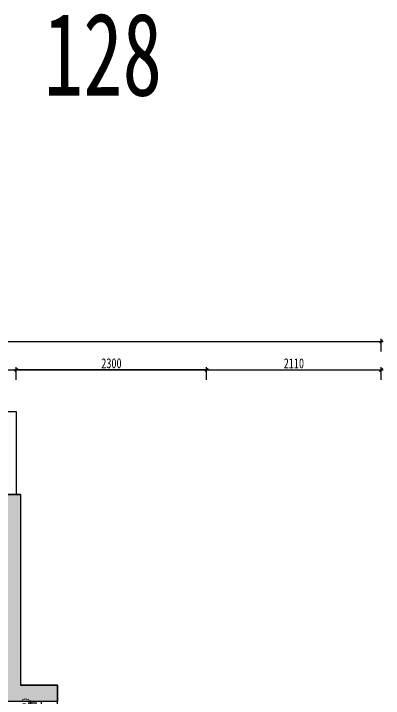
# Model space of a CAD drawing. Header units: millimetres. Extents: x -297 to 39764, y -29258 to 20315.
# Drawn here: x 13046 to 17513, y 12053 to 20315 of the extents above; entities that cross this region are included whole.
import ezdxf

# ---------------------------------------------------------------- set-up
doc = ezdxf.new("R2010")
doc.units = ezdxf.units.MM
doc.layers.get('Defpoints').update_dxf_attribs({"color": 250})
for name, color, linetype in [('.P完成面尺寸', 180, 'Continuous'), ('A-Wall', 2, 'Continuous'), ('P-轴号.索引', 53, 'Continuous'), ('WINDOW', 4, 'Continuous'), ('WIVI-英文', 1, 'Continuous')]:
    doc.layers.add(name, color=color, linetype=linetype)
doc.styles.add('st', font='', dxfattribs={"width": 0.7})
doc.styles.add('文字样式', font='', dxfattribs={"width": 0.75})
doc.styles.get('st').set_extended_font_data('SimSun')
doc.styles.get('文字样式').set_extended_font_data('SimSun')
doc.dimstyles.new('沈阳府1-40(轴距)', dxfattribs={"dimscale": 40, "dimtxt": 3, "dimasz": 1, "dimexe": 0.8, "dimexo": 1, "dimgap": 0.5, "dimtad": 1, "dimdec": 0, "dimrnd": 5, "dimtxsty": '文字样式', "dimblk": 'ARCHTICK', "dimcen": 1, "dimdle": 0.55, "dimclrd": 252, "dimclre": 252, "dimclrt": 53, "dimadec": 0, "dimazin": 0, "dimtfac": 1, "dimtdec": 0, "dimtix": 1, "dimtmove": 2, "dimatfit": 3, "dimfxl": 3, "dimfxlon": 1, "dimarcsym": 0})
doc.dimstyles.new('西安1-40（内部尺寸）', dxfattribs={"dimscale": 30, "dimtxt": 3, "dimasz": 0.5, "dimexe": 1, "dimexo": 1, "dimgap": 0.5, "dimtad": 1, "dimdec": 0, "dimrnd": 5, "dimtxsty": '文字样式', "dimblk": 'ARCHTICK', "dimcen": 1, "dimdle": 0.55, "dimclrd": 252, "dimclre": 252, "dimclrt": 30, "dimadec": 0, "dimazin": 0, "dimtfac": 1, "dimtdec": 0, "dimtix": 1, "dimtmove": 2, "dimatfit": 3, "dimfxl": 5, "dimfxlon": 1, "dimarcsym": 0})

# ---------------------------------------------------------------- blocks, each defined once
blk = doc.blocks.new('_ArchTick')
at = {"color": 0, "linetype": 'ByBlock', "const_width": 0.4}
blk.add_lwpolyline([(-0.5, -0.5), (0.5, 0.5)], dxfattribs=at)
blk = doc.blocks.new('*D94')
at = {"layer": 'Defpoints', "color": 0, "transparency": 16777216}
for p in [(17487.5, 16358.8), (6577.5, 16015.6), (17487.5, 15659.4)]:
    blk.add_point(p, dxfattribs=at)
at = {"layer": 'P-轴号.索引', "color": 252, "lineweight": -2, "transparency": 16777216}
for p, q in [((6577.5, 16238.8), (6577.5, 16390.8)), ((17487.5, 16238.8), (17487.5, 16390.8)), ((6555.5, 16358.8), (17509.5, 16358.8))]:
    blk.add_line(p, q, dxfattribs=at)
at = {"layer": 'P-轴号.索引', "color": 252, "lineweight": -2, "transparency": 16777216, "xscale": 40, "yscale": 40, "zscale": 40, "rotation": 180}
blk.add_blockref('_ArchTick', (6577.5, 16358.8), dxfattribs=at)
at = {"layer": 'P-轴号.索引', "color": 252, "lineweight": -2, "transparency": 16777216, "xscale": 40, "yscale": 40, "zscale": 40}
blk.add_blockref('_ArchTick', (17487.5, 16358.8), dxfattribs=at)
at = {"layer": 'P-轴号.索引', "color": 53, "transparency": 16777216, "insert": (12032.5, 16438.8), "char_height": 120, "attachment_point": 5, "style": '文字样式'}
blk.add_mtext('10910', dxfattribs=at)
blk = doc.blocks.new('*D95')
at = {"layer": 'Defpoints', "color": 0, "transparency": 16777216}
for p in [(13077.5, 16015.6), (13077.5, 15653.5), (15377.5, 15653.5)]:
    blk.add_point(p, dxfattribs=at)
at = {"layer": 'P-轴号.索引', "color": 252, "lineweight": -2, "transparency": 16777216}
for p, q in [((13077.5, 15895.6), (13077.5, 16047.6)), ((15377.5, 15895.6), (15377.5, 16047.6)), ((15399.5, 16015.6), (13055.5, 16015.6))]:
    blk.add_line(p, q, dxfattribs=at)
at = {"layer": 'P-轴号.索引', "color": 252, "lineweight": -2, "transparency": 16777216, "xscale": 40, "yscale": 40, "zscale": 40, "rotation": 180}
blk.add_blockref('_ArchTick', (13077.5, 16015.6), dxfattribs=at)
at = {"layer": 'P-轴号.索引', "color": 252, "lineweight": -2, "transparency": 16777216, "xscale": 40, "yscale": 40, "zscale": 40}
blk.add_blockref('_ArchTick', (15377.5, 16015.6), dxfattribs=at)
at = {"layer": 'P-轴号.索引', "color": 53, "transparency": 16777216, "insert": (14227.5, 16095.6), "char_height": 120, "attachment_point": 5, "style": '文字样式'}
blk.add_mtext('2300', dxfattribs=at)
blk = doc.blocks.new('*D81')
at = {"layer": 'Defpoints', "color": 0, "transparency": 16777216}
for p in [(13077.5, 16015.6), (10477.5, 15653.5), (13077.5, 15653.5)]:
    blk.add_point(p, dxfattribs=at)
at = {"layer": 'P-轴号.索引', "color": 252, "lineweight": -2, "transparency": 16777216}
for p, q in [((10477.5, 15895.6), (10477.5, 16047.6)), ((13077.5, 15895.6), (13077.5, 16047.6)), ((10455.5, 16015.6), (13099.5, 16015.6))]:
    blk.add_line(p, q, dxfattribs=at)
at = {"layer": 'P-轴号.索引', "color": 252, "lineweight": -2, "transparency": 16777216, "xscale": 40, "yscale": 40, "zscale": 40, "rotation": 180}
blk.add_blockref('_ArchTick', (10477.5, 16015.6), dxfattribs=at)
at = {"layer": 'P-轴号.索引', "color": 252, "lineweight": -2, "transparency": 16777216, "xscale": 40, "yscale": 40, "zscale": 40}
blk.add_blockref('_ArchTick', (13077.5, 16015.6), dxfattribs=at)
at = {"layer": 'P-轴号.索引', "color": 53, "transparency": 16777216, "insert": (11777.5, 16095.6), "char_height": 120, "attachment_point": 5, "style": '文字样式'}
blk.add_mtext('2600', dxfattribs=at)
blk = doc.blocks.new('*D82')
at = {"layer": 'Defpoints', "color": 0, "transparency": 16777216}
for p in [(15377.5, 16015.6), (13077.5, 15653.5), (15377.5, 15653.5)]:
    blk.add_point(p, dxfattribs=at)
at = {"layer": 'P-轴号.索引', "color": 252, "lineweight": -2, "transparency": 16777216}
for p, q in [((13077.5, 15895.6), (13077.5, 16047.6)), ((15377.5, 15895.6), (15377.5, 16047.6)), ((13055.5, 16015.6), (15399.5, 16015.6))]:
    blk.add_line(p, q, dxfattribs=at)
at = {"layer": 'P-轴号.索引', "color": 252, "lineweight": -2, "transparency": 16777216, "xscale": 40, "yscale": 40, "zscale": 40, "rotation": 180}
blk.add_blockref('_ArchTick', (13077.5, 16015.6), dxfattribs=at)
at = {"layer": 'P-轴号.索引', "color": 252, "lineweight": -2, "transparency": 16777216, "xscale": 40, "yscale": 40, "zscale": 40}
blk.add_blockref('_ArchTick', (15377.5, 16015.6), dxfattribs=at)
at = {"layer": 'P-轴号.索引', "color": 53, "transparency": 16777216, "insert": (14227.5, 16095.6), "char_height": 120, "attachment_point": 5, "style": '文字样式'}
blk.add_mtext('2300', dxfattribs=at)
blk = doc.blocks.new('*D89')
at = {"layer": 'Defpoints', "color": 0, "transparency": 16777216}
for p in [(17487.5, 16015.6), (15377.5, 15653.5), (17487.5, 15659.4)]:
    blk.add_point(p, dxfattribs=at)
at = {"layer": 'P-轴号.索引', "color": 252, "lineweight": -2, "transparency": 16777216}
for p, q in [((15377.5, 15895.6), (15377.5, 16047.6)), ((17487.5, 15895.6), (17487.5, 16047.6)), ((15355.5, 16015.6), (17509.5, 16015.6))]:
    blk.add_line(p, q, dxfattribs=at)
at = {"layer": 'P-轴号.索引', "color": 252, "lineweight": -2, "transparency": 16777216, "xscale": 40, "yscale": 40, "zscale": 40, "rotation": 180}
blk.add_blockref('_ArchTick', (15377.5, 16015.6), dxfattribs=at)
at = {"layer": 'P-轴号.索引', "color": 252, "lineweight": -2, "transparency": 16777216, "xscale": 40, "yscale": 40, "zscale": 40}
blk.add_blockref('_ArchTick', (17487.5, 16015.6), dxfattribs=at)
at = {"layer": 'P-轴号.索引', "color": 53, "transparency": 16777216, "insert": (16432.5, 16095.6), "char_height": 120, "attachment_point": 5, "style": '文字样式'}
blk.add_mtext('2110', dxfattribs=at)
blk = doc.blocks.new('*D1364')
at = {"layer": '.P完成面尺寸', "color": 252, "linetype": 'ByBlock', "lineweight": -2, "transparency": 16777216}
for p, q in [((13324.8, 12012.5), (13219.8, 12012.5)), ((13324.8, 11992.5), (13219.8, 11992.5)), ((13249.8, 12012.5), (13249.8, 12027.5)), ((13249.8, 12012.5), (13249.8, 11992.5)), ((13249.8, 11992.5), (13249.8, 11977.5))]:
    blk.add_line(p, q, dxfattribs=at)
at = {"layer": 'Defpoints', "color": 0, "linetype": 'ByBlock', "transparency": 16777216}
for p in [(13249.8, 11992.5), (13357.5, 11992.5, 0), (13377.5, 12012.5, 0)]:
    blk.add_point(p, dxfattribs=at)
at = {"layer": '.P完成面尺寸', "color": 252, "linetype": 'ByBlock', "lineweight": -2, "transparency": 16777216, "xscale": 15, "yscale": 15, "zscale": 15}
for p, rotation in [((13249.8, 12012.5), 270), ((13249.8, 11992.5), 90)]:
    blk.add_blockref('_ArchTick', p, dxfattribs=dict(at, rotation=rotation))
at = {"layer": '.P完成面尺寸', "color": 30, "linetype": 'ByBlock', "transparency": 16777216, "insert": (13189.8, 12002.5), "char_height": 90, "attachment_point": 5, "rotation": 90, "style": '文字样式'}
blk.add_mtext('20', dxfattribs=at)

msp = doc.modelspace()

# ---------------------------------------------------------------- hatches: boundary and pattern name
at = {"layer": 'A-Wall'}
h = msp.add_hatch(dxfattribs=at)
h.set_pattern_fill('钢筋混凝土', color=250, scale=15, pattern_type=2)
h.set_pattern_definition([(45, (185078.19, -137382.89), (-26.516504, 26.516504), []), (50, (185078.19, -137382.89), (107.589027, -9.41282), [11.25, -123.75]), (355, (185078.19, -137382.89), (-20.8127, 112.82882), [9, -99]), (100.4514, (185087.16, -137383.67), (86.776407, 103.41593), [9.56103, -105.171317]), (46.1842, (185078.19, -137352.89), (160.08616, -24.82785), [16.875, -185.625]), (96.6356, (185091.53, -137354.96), (140.19941, 146.11768), [14.34154, -157.75695]), (351.1842, (185078.19, -137352.89), (140.19929, 146.11779), [13.5, -148.5]), (21, (185093.19, -137360.39), (89.536058, -60.392834), [11.25, -123.75]), (326, (185093.19, -137360.39), (36.4973, 108.772507), [9, -99]), (71.4514, (185100.65, -137365.42), (126.033394, 48.379575), [9.56103, -105.171317]), (37.5, (185078.19, -137382.89), (1.823978, 49.934078), [0, -97.8, 0, -100.5, 0, -99.375]), (7.5, (185078.19, -137382.89), (39.46043, 59.161757), [0, -57.3, 0, -95.55, 0, -37.875]), (327.5, (185044.74, -137382.89), (80.0733654, -3.383231), [0, -37.5, 0, -117, 0, -155.25]), (317.5, (185029.74, -137382.89), (87.477925, 15.015747), [0, -48.75, 0, -77.7, 0, -110.25])])
h.paths.add_polyline_path([(13127.5, 12212.5), (13127.5, 14512.5), (12927.5, 14512.5), (12927.5, 12012.5), (13577.5, 12012.5), (13577.5, 12212.5)])

# ---------------------------------------------------------------- linework, layer by layer
at = {"layer": 'A-Wall', "color": 7}
for q in [(12277.5, 14512.5, 0), (13127.5, 12212.5, 0)]:
    msp.add_line((13127.5, 14512.5, 0), q, dxfattribs=at)
at = {"layer": 'A-Wall', "color": 7, "elevation": 0}
for points in [[(13127.5, 14512.5), (13127.5, 12212.5), (13577.5, 12212.5), (13577.5, 12012.5), (12927.5, 12012.5), (12927.5, 14512.5), (13127.5, 14512.5)], [(13377.5, 12012.5), (13377.5, 9112.5), (14827.5, 9112.5), (14827.5, 9312.5), (13577.5, 9312.5), (13577.5, 12212.5), (13127.5, 12212.5)]]:
    msp.add_lwpolyline(points, dxfattribs=at)
at = {"layer": 'WINDOW', "color": 165}
for p, q in [((12977.5, 15512.5, 0), (13077.5, 15512.5, 0)), ((13077.5, 15512.5, 0), (13077.5, 14512.5, 0))]:
    msp.add_line(p, q, dxfattribs=at)

# ---------------------------------------------------------------- texts
at = {"layer": 'WIVI-英文', "color": 6, "style": 'st', "width": 0.7}
msp.add_text('128', height=1000, dxfattribs=at).set_placement((13409.8, 19326.1, 0))

# ---------------------------------------------------------------- dimensions: what is measured, and where the dimension line sits
at = {"layer": '.P完成面尺寸', "color": 1, "linetype": 'ByBlock'}
dim = msp.add_linear_dim(base=(13249.8, 11992.5), p1=(13377.5, 12012.5, 0), p2=(13357.5, 11992.5, 0), angle=90, dimstyle='西安1-40（内部尺寸）', override={"dimfxl": 2.5}, dxfattribs=at)
dim.commit()
dim.dimension.update_dxf_attribs({"geometry": '*D1364', "text_midpoint": (13189.8, 12002.5)})
at = {"layer": 'P-轴号.索引'}
for base, p1, p2, picture, middle in [((17487.5, 16358.8, 0), (6577.5, 16015.6, 0), (17487.5, 15659.4, 0), '*D94', (12032.5, 16438.8, 0)), ((13077.5, 16015.6, 0), (10477.5, 15653.5, 0), (13077.5, 15653.5, 0), '*D81', (11777.5, 16095.6, 0)), ((15377.5, 16015.6, 0), (13077.5, 15653.5, 0), (15377.5, 15653.5, 0), '*D82', (14227.5, 16095.6, 0)), ((17487.5, 16015.6, 0), (15377.5, 15653.5, 0), (17487.5, 15659.4, 0), '*D89', (16432.5, 16095.6, 0))]:
    dim = msp.add_linear_dim(base=base, p1=p1, p2=p2, dimstyle='沈阳府1-40(轴距)', dxfattribs=at)
    dim.commit()
    dim.dimension.update_dxf_attribs({"geometry": picture, "text_midpoint": middle})
dim = msp.add_linear_dim(base=(13077.5, 16015.6, 0), p1=(15377.5, 15653.5, 0), p2=(13077.5, 15653.5, 0), angle=180, dimstyle='沈阳府1-40(轴距)', dxfattribs=at)
dim.commit()
dim.dimension.update_dxf_attribs({"geometry": '*D95', "text_midpoint": (14227.5, 16095.6, 0)})

doc.saveas('drawing.dxf')
